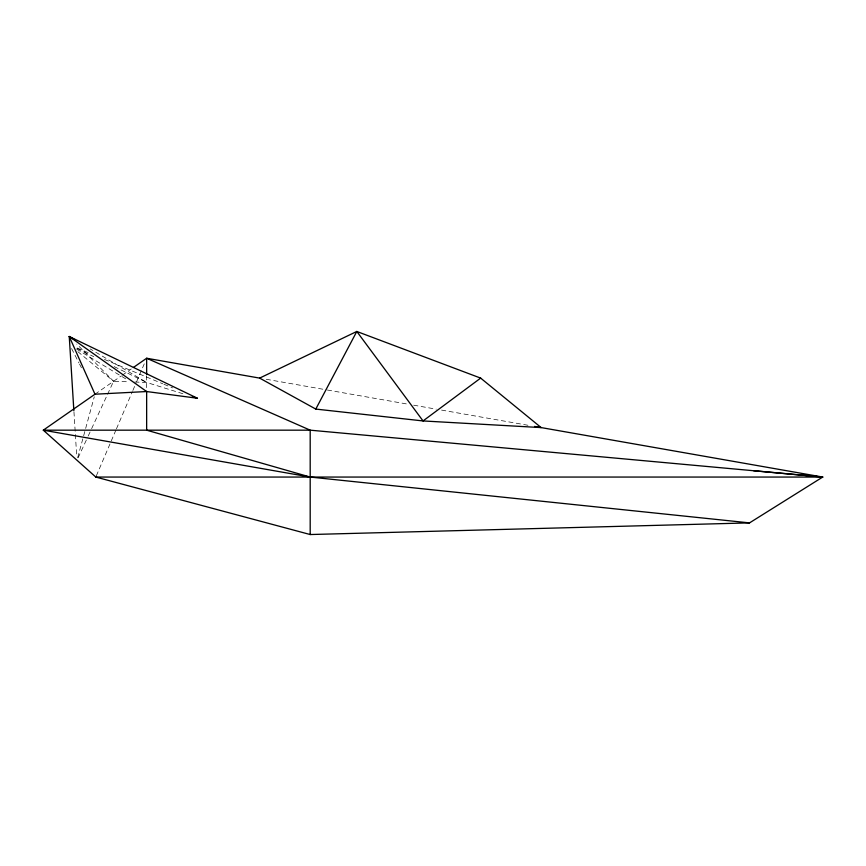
<?xml version="1.0" encoding="UTF-8"?>
<svg xmlns="http://www.w3.org/2000/svg" width="866" height="866" viewBox="0 0 866 866"><rect width="100%" height="100%" fill="white"/><g stroke="black" fill="none" stroke-linecap="round" stroke-linejoin="round"><path stroke-width="0.65" stroke-dasharray="4.33 3.25" d="M77.691 457.659L94.275 396.801M96.343 475.824L115.936 430.034M116.466 428.789L132.357 391.67M132.877 390.436L136.059 383.01M136.59 381.765L145.066 361.966M78.102 457.811L87.683 437.157M88.245 435.944L91.06 429.872M91.623 428.648L113.587 381.267L129.456 381.83M94.979 394.214L121.305 375.898M122.409 375.13L131.221 368.992M134.75 382.025L146.646 382.447L184.739 394.301M266.273 379.276L326.027 389.776M327.359 390.014L408.362 404.249M413.677 405.18L436.258 409.153M441.563 410.083L529.213 425.487M77.161 348.024L89.566 353.209M104.44 359.422L162.721 383.757M163.955 384.277L172.637 387.903M76.933 348.435L93.766 356.651M114.193 366.621L146.646 382.447L90.053 348.846M76.609 349.095L128.276 380.412M77.886 351.683L113.587 381.267L76.803 344.127M71.575 348.533L78.958 362.951M79.575 364.164L81.426 367.769M73.956 411.826L76.728 456.22M146.646 375.736L146.646 391.54"/><path stroke-width="1.3" d="M315.787 409.077L356.803 331.462L480.652 378.106L541.163 427.588L423.041 420.941L315.787 409.077L259.638 378.106L146.646 358.253L133.429 367.455M480.652 378.106L423.041 420.941L356.803 331.462L259.638 378.106M73.859 410.625L69.258 336.506L197.437 398.252L146.646 391.54L94.979 394.214L43.3 430.175L95.812 477.058L310.19 534.538L749.523 522.891L822.7 477.058L534.528 426.418M95.812 477.058L822.7 477.058L753.496 470.693M822.7 477.058L310.19 430.175L43.3 430.175L310.19 477.058L749.523 522.891M310.19 477.058L146.646 430.175L146.646 391.54L69.258 336.506L94.979 394.214M192.36 396.671L197.437 398.252M75.039 339.937L69.258 336.506L71.153 338.411M310.19 534.538L310.19 430.175L146.646 358.253L146.646 374.383"/></g></svg>
